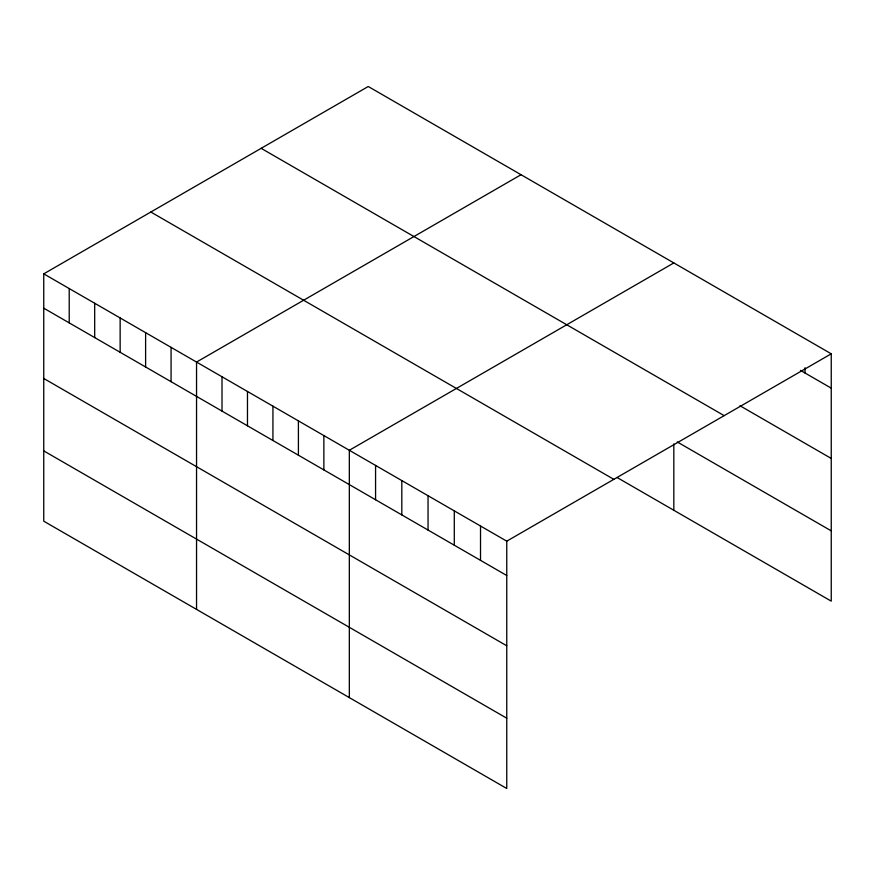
<?xml version="1.0" encoding="UTF-8"?>
<svg xmlns="http://www.w3.org/2000/svg" width="875" height="875" viewBox="0 0 875 875"><rect width="100%" height="100%" fill="white"/><g stroke="black" fill="none" stroke-linecap="round" stroke-linejoin="round"><path stroke-width="1.31" d="M43.75 273.853L506.756 541.166L506.756 788.495L43.75 521.183L43.75 273.853L368.244 86.505L831.25 353.817L831.25 601.147L617.105 477.52M521.03 174.716L196.547 362.064L196.547 609.394M673.827 262.938L349.333 450.275L349.333 697.605M506.756 541.166L831.25 353.817M800.45 370.366L831.25 388.15M739.987 405.748L831.25 458.445M261.155 148.334L724.172 415.647M677.25 441.952L831.25 530.863M150.828 212.023L613.845 479.347M43.75 308.175L506.756 575.498M43.75 378.47L506.756 645.783M43.75 450.887L506.756 718.2M805.011 367.719L805.011 373.002M673.827 443.877L673.827 510.267M480.517 526.017L480.517 560.35M454.289 510.869L454.289 545.202M428.05 495.72L428.05 530.053M401.811 480.572L401.811 514.905M375.572 465.423L375.572 499.756M323.87 435.575L323.87 469.908M298.408 420.875L298.408 455.197M272.934 406.175L272.934 440.497M247.472 391.464L247.472 425.797M222.009 376.764L222.009 411.097M171.073 347.364L171.073 381.686M145.611 332.664L145.611 366.986M120.148 317.953L120.148 352.286M94.686 303.253L94.686 337.586M69.213 288.553L69.213 322.875"/></g></svg>
